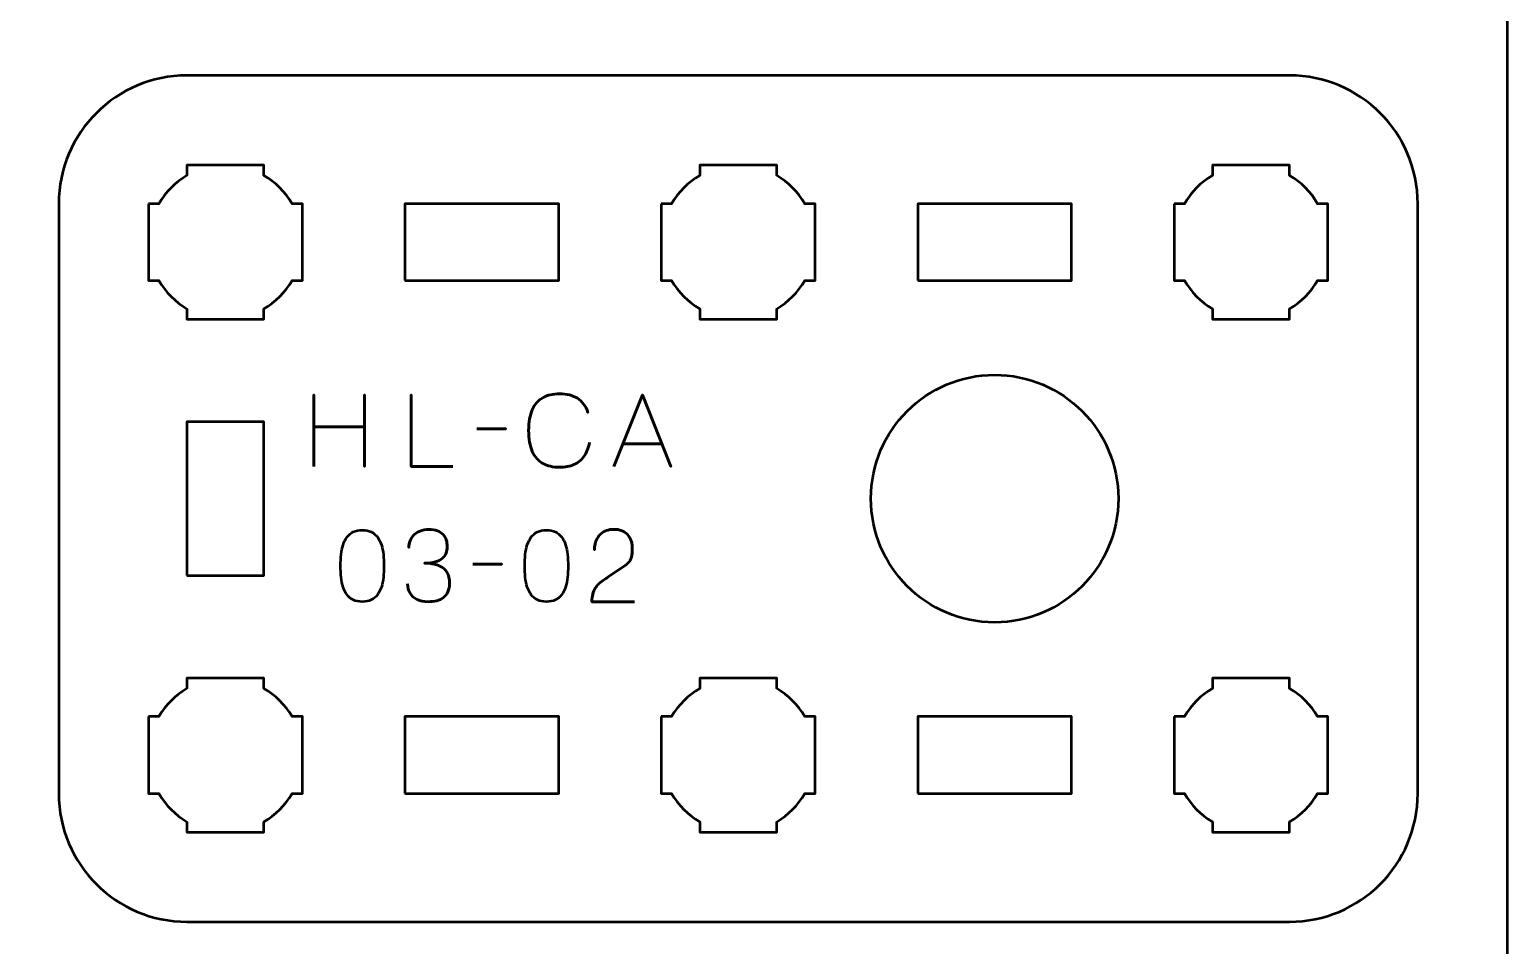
# Model space of a CAD drawing. Header units: centimetres. Extents: x -21 to 0, y -29.7 to 0.
# Drawn here: x -5.76 to 0, y -14.59 to -11.02 of the extents above; entities that cross this region are included whole.
import ezdxf

# ---------------------------------------------------------------- set-up
doc = ezdxf.new("R2010")
doc.units = ezdxf.units.CM
doc.header["$MEASUREMENT"] = 0
doc.layers.add('Layer 1', color=7, linetype='Continuous')

msp = doc.modelspace()

# ---------------------------------------------------------------- linework, layer by layer
at = {"layer": 'Layer 1', "lineweight": 53}
for points in [[(-4.3, -12), (-3.7, -12), (-3.7, -11.7), (-4.3, -11.7), (-4.3, -12)], [(-2.3, -12), (-1.7, -12), (-1.7, -11.7), (-2.3, -11.7), (-2.3, -12)], [(-5.15, -13.15), (-4.85, -13.15), (-4.85, -12.55), (-5.15, -12.55), (-5.15, -13.15)], [(-4.3, -14), (-3.7, -14), (-3.7, -13.7), (-4.3, -13.7), (-4.3, -14)], [(-2.3, -14), (-1.7, -14), (-1.7, -13.7), (-2.3, -13.7), (-2.3, -14)]]:
    msp.add_lwpolyline(points, close=True, dxfattribs=at)
msp.add_ellipse((-2, -12.85), major_axis=(0, 0.4825), ratio=1, dxfattribs=at)
at = {"layer": 'Layer 1', "color": 1, "lineweight": 53}
msp.add_open_spline([(-21.00003, -29.19995), (-21.00003, -29.19995), (-21.00003, -5.29992), (-21.00003, -5.29992), (-21.00003, -5.29992), (-21.00003, -5.21709), (-20.93286, -5.14992), (-20.85003, -5.14992), (-20.85003, -5.14992), (-20.7672, -5.14992), (-20.70003, -5.08275), (-20.70003, -4.99992), (-20.70003, -4.99992), (-20.70003, -4.91709), (-20.7672, -4.84992), (-20.85003, -4.84992), (-20.85003, -4.84992), (-20.93286, -4.84992), (-21.00003, -4.78275), (-21.00003, -4.69992), (-21.00003, -4.69992), (-21.00003, -4.61709), (-20.93286, -4.54992), (-20.85003, -4.54992), (-20.85003, -4.54992), (-20.7672, -4.54992), (-20.70003, -4.48275), (-20.70003, -4.39992), (-20.70003, -4.39992), (-20.70003, -4.31709), (-20.7672, -4.24992), (-20.85003, -4.24992), (-20.85003, -4.24992), (-20.93286, -4.24992), (-21.00003, -4.18275), (-21.00003, -4.09992), (-21.00003, -4.09992), (-21.00003, -4.01709), (-20.93286, -3.94992), (-20.85003, -3.94992), (-20.85003, -3.94992), (-20.7672, -3.94992), (-20.70003, -3.88275), (-20.70003, -3.79992), (-20.70003, -3.79992), (-20.70003, -3.71709), (-20.7672, -3.64992), (-20.85003, -3.64992), (-20.85003, -3.64992), (-20.93286, -3.64992), (-21.00003, -3.58275), (-21.00003, -3.49992), (-21.00003, -3.49992), (-21.00003, -3.41709), (-20.93286, -3.34992), (-20.85003, -3.34992), (-20.85003, -3.34992), (-20.7672, -3.34992), (-20.70003, -3.28275), (-20.70003, -3.19992), (-20.70003, -3.19992), (-20.70003, -3.11709), (-20.7672, -3.04992), (-20.85003, -3.04992), (-20.85003, -3.04992), (-20.93286, -3.04992), (-21.00003, -2.98275), (-21.00003, -2.89992), (-21.00003, -2.89992), (-21.00003, -2.81709), (-20.93286, -2.74992), (-20.85003, -2.74992), (-20.85003, -2.74992), (-20.7672, -2.74992), (-20.70003, -2.68275), (-20.70003, -2.59992), (-20.70003, -2.59992), (-20.70003, -2.51709), (-20.7672, -2.44992), (-20.85003, -2.44992), (-20.85003, -2.44992), (-20.93286, -2.44992), (-21.00003, -2.38275), (-21.00003, -2.29992), (-21.00003, -2.29992), (-21.00003, -2.21709), (-20.93286, -2.14992), (-20.85003, -2.14992), (-20.85003, -2.14992), (-20.7672, -2.14992), (-20.70003, -2.08275), (-20.70003, -1.99992), (-20.70003, -1.99992), (-20.70003, -1.91709), (-20.7672, -1.84992), (-20.85003, -1.84992), (-20.85003, -1.84992), (-20.93286, -1.84992), (-21.00003, -1.78275), (-21.00003, -1.69992), (-21.00003, -1.69992), (-21.00003, -1.61709), (-20.93286, -1.54992), (-20.85003, -1.54992), (-20.85003, -1.54992), (-20.7672, -1.54992), (-20.70003, -1.48275), (-20.70003, -1.39992), (-20.70003, -1.39992), (-20.70003, -1.31709), (-20.7672, -1.24992), (-20.85003, -1.24992), (-20.85003, -1.24992), (-20.93286, -1.24992), (-21.00003, -1.18275), (-21.00003, -1.09992), (-21.00003, -1.09992), (-21.00003, -1.09992), (-21.00003, -0.49992), (-21.00003, -0.49992), (-21.00003, -0.49992), (-21.00003, -0.22295), (-20.77694, 0.00004), (-20.49994, 0.00004), (-20.49994, 0.00004), (-20.49994, 0.00004), (-0.50008, 0.00004), (-0.50008, 0.00004), (-0.50008, 0.00004), (-0.22294, 0.00004), (0.00002, -0.22295), (0.00002, -0.49992), (0.00002, -0.49992), (0.00002, -0.49992), (0.00002, -29.19995), (0.00002, -29.19995), (0.00002, -29.19995), (0.00002, -29.47695), (-0.22294, -29.70004), (-0.50008, -29.70004), (-0.50008, -29.70004), (-0.50008, -29.70004), (-20.49994, -29.70004), (-20.49994, -29.70004), (-20.49994, -29.70004), (-20.77694, -29.70004), (-21.00003, -29.47695), (-21.00003, -29.19995)], degree=3, knots=[0, 0, 0, 0, 0.027027, 0.027027, 0.027027, 0.027027, 0.0540541, 0.0540541, 0.0540541, 0.0540541, 0.0810811, 0.0810811, 0.0810811, 0.0810811, 0.1081081, 0.1081081, 0.1081081, 0.1081081, 0.1351351, 0.1351351, 0.1351351, 0.1351351, 0.1621622, 0.1621622, 0.1621622, 0.1621622, 0.1891892, 0.1891892, 0.1891892, 0.1891892, 0.2162162, 0.2162162, 0.2162162, 0.2162162, 0.2432432, 0.2432432, 0.2432432, 0.2432432, 0.2702703, 0.2702703, 0.2702703, 0.2702703, 0.2972973, 0.2972973, 0.2972973, 0.2972973, 0.3243243, 0.3243243, 0.3243243, 0.3243243, 0.3513514, 0.3513514, 0.3513514, 0.3513514, 0.3783784, 0.3783784, 0.3783784, 0.3783784, 0.4054054, 0.4054054, 0.4054054, 0.4054054, 0.4324324, 0.4324324, 0.4324324, 0.4324324, 0.4594595, 0.4594595, 0.4594595, 0.4594595, 0.4864865, 0.4864865, 0.4864865, 0.4864865, 0.5135135, 0.5135135, 0.5135135, 0.5135135, 0.5405405, 0.5405405, 0.5405405, 0.5405405, 0.5675676, 0.5675676, 0.5675676, 0.5675676, 0.5945946, 0.5945946, 0.5945946, 0.5945946, 0.6216216, 0.6216216, 0.6216216, 0.6216216, 0.6486486, 0.6486486, 0.6486486, 0.6486486, 0.6756757, 0.6756757, 0.6756757, 0.6756757, 0.7027027, 0.7027027, 0.7027027, 0.7027027, 0.7297297, 0.7297297, 0.7297297, 0.7297297, 0.7567568, 0.7567568, 0.7567568, 0.7567568, 0.7837838, 0.7837838, 0.7837838, 0.7837838, 0.8108108, 0.8108108, 0.8108108, 0.8108108, 0.8378378, 0.8378378, 0.8378378, 0.8378378, 0.8648649, 0.8648649, 0.8648649, 0.8648649, 0.8918919, 0.8918919, 0.8918919, 0.8918919, 0.9189189, 0.9189189, 0.9189189, 0.9189189, 0.9459459, 0.9459459, 0.9459459, 0.9459459, 0.972973, 0.972973, 0.972973, 0.972973, 1, 1, 1, 1], dxfattribs=at)
at = {"layer": 'Layer 1', "color": 3, "lineweight": 53}
msp.add_open_spline([(-5.65, -14), (-5.65, -14), (-5.65, -11.7), (-5.65, -11.7), (-5.65, -11.7), (-5.65, -11.42391), (-5.42609, -11.2), (-5.15, -11.2), (-5.15, -11.2), (-5.15, -11.2), (-0.85, -11.2), (-0.85, -11.2), (-0.85, -11.2), (-0.57391, -11.2), (-0.35, -11.42391), (-0.35, -11.7), (-0.35, -11.7), (-0.35, -11.7), (-0.35, -14), (-0.35, -14), (-0.35, -14), (-0.35, -14.27609), (-0.57391, -14.5), (-0.85, -14.5), (-0.85, -14.5), (-0.85, -14.5), (-5.15, -14.5), (-5.15, -14.5), (-5.15, -14.5), (-5.42609, -14.5), (-5.65, -14.27609), (-5.65, -14)], degree=3, knots=[0, 0, 0, 0, 0.125, 0.125, 0.125, 0.125, 0.25, 0.25, 0.25, 0.25, 0.375, 0.375, 0.375, 0.375, 0.5, 0.5, 0.5, 0.5, 0.625, 0.625, 0.625, 0.625, 0.75, 0.75, 0.75, 0.75, 0.875, 0.875, 0.875, 0.875, 1, 1, 1, 1], dxfattribs=at)
at = {"layer": 'Layer 1', "lineweight": 53}
for points in [[(-5.3, -11.7), (-5.3, -11.7), (-5.25985, -11.7), (-5.25985, -11.7), (-5.25985, -11.7), (-5.2335, -11.65447), (-5.19553, -11.6165), (-5.15, -11.59015), (-5.15, -11.59015), (-5.15, -11.59015), (-5.15, -11.55), (-5.15, -11.55), (-5.15, -11.55), (-5.15, -11.55), (-5, -11.55), (-5, -11.55), (-5, -11.55), (-5, -11.55), (-4.85, -11.55), (-4.85, -11.55), (-4.85, -11.55), (-4.85, -11.55), (-4.85, -11.59015), (-4.85, -11.59015), (-4.85, -11.59015), (-4.80447, -11.6165), (-4.7665, -11.65447), (-4.74015, -11.7), (-4.74015, -11.7), (-4.74015, -11.7), (-4.7, -11.7), (-4.7, -11.7), (-4.7, -11.7), (-4.7, -11.7), (-4.7, -11.85), (-4.7, -11.85), (-4.7, -11.85), (-4.7, -11.85), (-4.7, -12), (-4.7, -12), (-4.7, -12), (-4.7, -12), (-4.74015, -12), (-4.74015, -12), (-4.74015, -12), (-4.7665, -12.04553), (-4.80447, -12.0835), (-4.85, -12.10985), (-4.85, -12.10985), (-4.85, -12.10985), (-4.85, -12.15), (-4.85, -12.15), (-4.85, -12.15), (-4.85, -12.15), (-5, -12.15), (-5, -12.15), (-5, -12.15), (-5, -12.15), (-5.15, -12.15), (-5.15, -12.15), (-5.15, -12.15), (-5.15, -12.15), (-5.15, -12.10985), (-5.15, -12.10985), (-5.15, -12.10985), (-5.19553, -12.0835), (-5.2335, -12.04553), (-5.25985, -12), (-5.25985, -12), (-5.25985, -12), (-5.3, -12), (-5.3, -12), (-5.3, -12), (-5.3, -12), (-5.3, -11.85), (-5.3, -11.85), (-5.3, -11.85), (-5.3, -11.85), (-5.3, -11.7), (-5.3, -11.7)], [(-3.3, -11.7), (-3.3, -11.7), (-3.25985, -11.7), (-3.25985, -11.7), (-3.25985, -11.7), (-3.2335, -11.65447), (-3.19553, -11.6165), (-3.15, -11.59015), (-3.15, -11.59015), (-3.15, -11.59015), (-3.15, -11.55), (-3.15, -11.55), (-3.15, -11.55), (-3.15, -11.55), (-3, -11.55), (-3, -11.55), (-3, -11.55), (-3, -11.55), (-2.85, -11.55), (-2.85, -11.55), (-2.85, -11.55), (-2.85, -11.55), (-2.85, -11.59015), (-2.85, -11.59015), (-2.85, -11.59015), (-2.80447, -11.6165), (-2.7665, -11.65447), (-2.74015, -11.7), (-2.74015, -11.7), (-2.74015, -11.7), (-2.7, -11.7), (-2.7, -11.7), (-2.7, -11.7), (-2.7, -11.7), (-2.7, -11.85), (-2.7, -11.85), (-2.7, -11.85), (-2.7, -11.85), (-2.7, -12), (-2.7, -12), (-2.7, -12), (-2.7, -12), (-2.74015, -12), (-2.74015, -12), (-2.74015, -12), (-2.7665, -12.04553), (-2.80447, -12.0835), (-2.85, -12.10985), (-2.85, -12.10985), (-2.85, -12.10985), (-2.85, -12.15), (-2.85, -12.15), (-2.85, -12.15), (-2.85, -12.15), (-3, -12.15), (-3, -12.15), (-3, -12.15), (-3, -12.15), (-3.15, -12.15), (-3.15, -12.15), (-3.15, -12.15), (-3.15, -12.15), (-3.15, -12.10985), (-3.15, -12.10985), (-3.15, -12.10985), (-3.19553, -12.0835), (-3.2335, -12.04553), (-3.25985, -12), (-3.25985, -12), (-3.25985, -12), (-3.3, -12), (-3.3, -12), (-3.3, -12), (-3.3, -12), (-3.3, -11.85), (-3.3, -11.85), (-3.3, -11.85), (-3.3, -11.85), (-3.3, -11.7), (-3.3, -11.7)], [(-1.3, -11.7), (-1.3, -11.7), (-1.25985, -11.7), (-1.25985, -11.7), (-1.25985, -11.7), (-1.2335, -11.65447), (-1.19553, -11.6165), (-1.15, -11.59015), (-1.15, -11.59015), (-1.15, -11.59015), (-1.15, -11.55), (-1.15, -11.55), (-1.15, -11.55), (-1.15, -11.55), (-1, -11.55), (-1, -11.55), (-1, -11.55), (-1, -11.55), (-0.85, -11.55), (-0.85, -11.55), (-0.85, -11.55), (-0.85, -11.55), (-0.85, -11.59015), (-0.85, -11.59015), (-0.85, -11.59015), (-0.80447, -11.6165), (-0.7665, -11.65447), (-0.74015, -11.7), (-0.74015, -11.7), (-0.74015, -11.7), (-0.7, -11.7), (-0.7, -11.7), (-0.7, -11.7), (-0.7, -11.7), (-0.7, -11.85), (-0.7, -11.85), (-0.7, -11.85), (-0.7, -11.85), (-0.7, -12), (-0.7, -12), (-0.7, -12), (-0.7, -12), (-0.74015, -12), (-0.74015, -12), (-0.74015, -12), (-0.7665, -12.04553), (-0.80447, -12.0835), (-0.85, -12.10985), (-0.85, -12.10985), (-0.85, -12.10985), (-0.85, -12.15), (-0.85, -12.15), (-0.85, -12.15), (-0.85, -12.15), (-1, -12.15), (-1, -12.15), (-1, -12.15), (-1, -12.15), (-1.15, -12.15), (-1.15, -12.15), (-1.15, -12.15), (-1.15, -12.15), (-1.15, -12.10985), (-1.15, -12.10985), (-1.15, -12.10985), (-1.19553, -12.0835), (-1.2335, -12.04553), (-1.25985, -12), (-1.25985, -12), (-1.25985, -12), (-1.3, -12), (-1.3, -12), (-1.3, -12), (-1.3, -12), (-1.3, -11.85), (-1.3, -11.85), (-1.3, -11.85), (-1.3, -11.85), (-1.3, -11.7), (-1.3, -11.7)], [(-5.3, -13.7), (-5.3, -13.7), (-5.25985, -13.7), (-5.25985, -13.7), (-5.25985, -13.7), (-5.2335, -13.65447), (-5.19553, -13.6165), (-5.15, -13.59015), (-5.15, -13.59015), (-5.15, -13.59015), (-5.15, -13.55), (-5.15, -13.55), (-5.15, -13.55), (-5.15, -13.55), (-5, -13.55), (-5, -13.55), (-5, -13.55), (-5, -13.55), (-4.85, -13.55), (-4.85, -13.55), (-4.85, -13.55), (-4.85, -13.55), (-4.85, -13.59015), (-4.85, -13.59015), (-4.85, -13.59015), (-4.80447, -13.6165), (-4.7665, -13.65447), (-4.74015, -13.7), (-4.74015, -13.7), (-4.74015, -13.7), (-4.7, -13.7), (-4.7, -13.7), (-4.7, -13.7), (-4.7, -13.7), (-4.7, -13.85), (-4.7, -13.85), (-4.7, -13.85), (-4.7, -13.85), (-4.7, -14), (-4.7, -14), (-4.7, -14), (-4.7, -14), (-4.74015, -14), (-4.74015, -14), (-4.74015, -14), (-4.7665, -14.04553), (-4.80447, -14.0835), (-4.85, -14.10985), (-4.85, -14.10985), (-4.85, -14.10985), (-4.85, -14.15), (-4.85, -14.15), (-4.85, -14.15), (-4.85, -14.15), (-5, -14.15), (-5, -14.15), (-5, -14.15), (-5, -14.15), (-5.15, -14.15), (-5.15, -14.15), (-5.15, -14.15), (-5.15, -14.15), (-5.15, -14.10985), (-5.15, -14.10985), (-5.15, -14.10985), (-5.19553, -14.0835), (-5.2335, -14.04553), (-5.25985, -14), (-5.25985, -14), (-5.25985, -14), (-5.3, -14), (-5.3, -14), (-5.3, -14), (-5.3, -14), (-5.3, -13.85), (-5.3, -13.85), (-5.3, -13.85), (-5.3, -13.85), (-5.3, -13.7), (-5.3, -13.7)], [(-3.3, -13.7), (-3.3, -13.7), (-3.25985, -13.7), (-3.25985, -13.7), (-3.25985, -13.7), (-3.2335, -13.65447), (-3.19553, -13.6165), (-3.15, -13.59015), (-3.15, -13.59015), (-3.15, -13.59015), (-3.15, -13.55), (-3.15, -13.55), (-3.15, -13.55), (-3.15, -13.55), (-3, -13.55), (-3, -13.55), (-3, -13.55), (-3, -13.55), (-2.85, -13.55), (-2.85, -13.55), (-2.85, -13.55), (-2.85, -13.55), (-2.85, -13.59015), (-2.85, -13.59015), (-2.85, -13.59015), (-2.80447, -13.6165), (-2.7665, -13.65447), (-2.74015, -13.7), (-2.74015, -13.7), (-2.74015, -13.7), (-2.7, -13.7), (-2.7, -13.7), (-2.7, -13.7), (-2.7, -13.7), (-2.7, -13.85), (-2.7, -13.85), (-2.7, -13.85), (-2.7, -13.85), (-2.7, -14), (-2.7, -14), (-2.7, -14), (-2.7, -14), (-2.74015, -14), (-2.74015, -14), (-2.74015, -14), (-2.7665, -14.04553), (-2.80447, -14.0835), (-2.85, -14.10985), (-2.85, -14.10985), (-2.85, -14.10985), (-2.85, -14.15), (-2.85, -14.15), (-2.85, -14.15), (-2.85, -14.15), (-3, -14.15), (-3, -14.15), (-3, -14.15), (-3, -14.15), (-3.15, -14.15), (-3.15, -14.15), (-3.15, -14.15), (-3.15, -14.15), (-3.15, -14.10985), (-3.15, -14.10985), (-3.15, -14.10985), (-3.19553, -14.0835), (-3.2335, -14.04553), (-3.25985, -14), (-3.25985, -14), (-3.25985, -14), (-3.3, -14), (-3.3, -14), (-3.3, -14), (-3.3, -14), (-3.3, -13.85), (-3.3, -13.85), (-3.3, -13.85), (-3.3, -13.85), (-3.3, -13.7), (-3.3, -13.7)], [(-1.3, -13.7), (-1.3, -13.7), (-1.25985, -13.7), (-1.25985, -13.7), (-1.25985, -13.7), (-1.2335, -13.65447), (-1.19553, -13.6165), (-1.15, -13.59015), (-1.15, -13.59015), (-1.15, -13.59015), (-1.15, -13.55), (-1.15, -13.55), (-1.15, -13.55), (-1.15, -13.55), (-1, -13.55), (-1, -13.55), (-1, -13.55), (-1, -13.55), (-0.85, -13.55), (-0.85, -13.55), (-0.85, -13.55), (-0.85, -13.55), (-0.85, -13.59015), (-0.85, -13.59015), (-0.85, -13.59015), (-0.80447, -13.6165), (-0.7665, -13.65447), (-0.74015, -13.7), (-0.74015, -13.7), (-0.74015, -13.7), (-0.7, -13.7), (-0.7, -13.7), (-0.7, -13.7), (-0.7, -13.7), (-0.7, -13.85), (-0.7, -13.85), (-0.7, -13.85), (-0.7, -13.85), (-0.7, -14), (-0.7, -14), (-0.7, -14), (-0.7, -14), (-0.74015, -14), (-0.74015, -14), (-0.74015, -14), (-0.7665, -14.04553), (-0.80447, -14.0835), (-0.85, -14.10985), (-0.85, -14.10985), (-0.85, -14.10985), (-0.85, -14.15), (-0.85, -14.15), (-0.85, -14.15), (-0.85, -14.15), (-1, -14.15), (-1, -14.15), (-1, -14.15), (-1, -14.15), (-1.15, -14.15), (-1.15, -14.15), (-1.15, -14.15), (-1.15, -14.15), (-1.15, -14.10985), (-1.15, -14.10985), (-1.15, -14.10985), (-1.19553, -14.0835), (-1.2335, -14.04553), (-1.25985, -14), (-1.25985, -14), (-1.25985, -14), (-1.3, -14), (-1.3, -14), (-1.3, -14), (-1.3, -14), (-1.3, -13.85), (-1.3, -13.85), (-1.3, -13.85), (-1.3, -13.85), (-1.3, -13.7), (-1.3, -13.7)]]:
    msp.add_open_spline(points, degree=3, knots=[0, 0, 0, 0, 0.05, 0.05, 0.05, 0.05, 0.1, 0.1, 0.1, 0.1, 0.15, 0.15, 0.15, 0.15, 0.2, 0.2, 0.2, 0.2, 0.25, 0.25, 0.25, 0.25, 0.3, 0.3, 0.3, 0.3, 0.35, 0.35, 0.35, 0.35, 0.4, 0.4, 0.4, 0.4, 0.45, 0.45, 0.45, 0.45, 0.5, 0.5, 0.5, 0.5, 0.55, 0.55, 0.55, 0.55, 0.6, 0.6, 0.6, 0.6, 0.65, 0.65, 0.65, 0.65, 0.7, 0.7, 0.7, 0.7, 0.75, 0.75, 0.75, 0.75, 0.8, 0.8, 0.8, 0.8, 0.85, 0.85, 0.85, 0.85, 0.9, 0.9, 0.9, 0.9, 0.95, 0.95, 0.95, 0.95, 1, 1, 1, 1], dxfattribs=at)
at = {"layer": 'Layer 1', "color": 5, "lineweight": 53}
for points, knots in [([(-4.65505, -12.72462), (-4.65505, -12.72462), (-4.65505, -12.56978), (-4.65505, -12.56978), (-4.65505, -12.56978), (-4.65505, -12.56978), (-4.45753, -12.56978), (-4.45753, -12.56978), (-4.45753, -12.56978), (-4.45753, -12.56978), (-4.45753, -12.72462), (-4.45753, -12.72462), (-4.45753, -12.72462), (-4.45753, -12.72462), (-4.45753, -12.44522), (-4.45753, -12.44522), (-4.45753, -12.44522), (-4.45753, -12.44522), (-4.45753, -12.56978), (-4.45753, -12.56978), (-4.45753, -12.56978), (-4.45753, -12.56978), (-4.65505, -12.56978), (-4.65505, -12.56978), (-4.65505, -12.56978), (-4.65505, -12.56978), (-4.65505, -12.44522), (-4.65505, -12.44522), (-4.65505, -12.44522), (-4.65505, -12.44522), (-4.65505, -12.72462), (-4.65505, -12.72462)], [0, 0, 0, 0, 0.125, 0.125, 0.125, 0.125, 0.25, 0.25, 0.25, 0.25, 0.375, 0.375, 0.375, 0.375, 0.5, 0.5, 0.5, 0.5, 0.625, 0.625, 0.625, 0.625, 0.75, 0.75, 0.75, 0.75, 0.875, 0.875, 0.875, 0.875, 1, 1, 1, 1]), ([(-4.11293, -12.72462), (-4.11293, -12.72462), (-4.2763, -12.72462), (-4.2763, -12.72462), (-4.2763, -12.72462), (-4.2763, -12.72462), (-4.2763, -12.44483), (-4.2763, -12.44483), (-4.2763, -12.44483), (-4.2763, -12.44483), (-4.2763, -12.72462), (-4.2763, -12.72462), (-4.2763, -12.72462), (-4.2763, -12.72462), (-4.11293, -12.72462), (-4.11293, -12.72462)], [0, 0, 0, 0, 0.25, 0.25, 0.25, 0.25, 0.5, 0.5, 0.5, 0.5, 0.75, 0.75, 0.75, 0.75, 1, 1, 1, 1]), ([(-3.58012, -12.63071), (-3.58426, -12.65289), (-3.5915, -12.6712), (-3.60165, -12.68556), (-3.60165, -12.68556), (-3.61187, -12.69985), (-3.62494, -12.71046), (-3.64085, -12.71738), (-3.64085, -12.71738), (-3.65669, -12.7243), (-3.67532, -12.72779), (-3.69653, -12.72772), (-3.69653, -12.72772), (-3.72234, -12.72779), (-3.74427, -12.72281), (-3.76225, -12.71265), (-3.76225, -12.71265), (-3.78023, -12.70257), (-3.79394, -12.68698), (-3.80338, -12.66583), (-3.80338, -12.66583), (-3.81282, -12.64468), (-3.81754, -12.61758), (-3.81761, -12.58453), (-3.81761, -12.58453), (-3.81754, -12.55161), (-3.81282, -12.52458), (-3.80338, -12.50343), (-3.80338, -12.50343), (-3.79394, -12.48228), (-3.78023, -12.46662), (-3.76225, -12.45647), (-3.76225, -12.45647), (-3.74427, -12.44632), (-3.72234, -12.44127), (-3.69653, -12.44134), (-3.69653, -12.44134), (-3.66892, -12.44127), (-3.64576, -12.44716), (-3.62714, -12.45899), (-3.62714, -12.45899), (-3.60857, -12.47083), (-3.59493, -12.48913), (-3.58633, -12.5139), (-3.58633, -12.5139), (-3.59493, -12.48913), (-3.60857, -12.47083), (-3.62714, -12.45899), (-3.62714, -12.45899), (-3.64576, -12.44716), (-3.66892, -12.44127), (-3.69653, -12.44134), (-3.69653, -12.44134), (-3.72234, -12.44127), (-3.74427, -12.44632), (-3.76225, -12.45647), (-3.76225, -12.45647), (-3.78023, -12.46662), (-3.79394, -12.48228), (-3.80338, -12.50343), (-3.80338, -12.50343), (-3.81282, -12.52458), (-3.81754, -12.55161), (-3.81761, -12.58453), (-3.81761, -12.58453), (-3.81754, -12.61758), (-3.81282, -12.64468), (-3.80338, -12.66583), (-3.80338, -12.66583), (-3.79394, -12.68698), (-3.78023, -12.70257), (-3.76225, -12.71265), (-3.76225, -12.71265), (-3.74427, -12.72281), (-3.72234, -12.72779), (-3.69653, -12.72772), (-3.69653, -12.72772), (-3.67532, -12.72779), (-3.65669, -12.7243), (-3.64085, -12.71738), (-3.64085, -12.71738), (-3.62494, -12.71046), (-3.61187, -12.69985), (-3.60165, -12.68556), (-3.60165, -12.68556), (-3.5915, -12.6712), (-3.58426, -12.65289), (-3.58012, -12.63071)], [0, 0, 0, 0, 0.0454545, 0.0454545, 0.0454545, 0.0454545, 0.0909091, 0.0909091, 0.0909091, 0.0909091, 0.1363636, 0.1363636, 0.1363636, 0.1363636, 0.1818182, 0.1818182, 0.1818182, 0.1818182, 0.2272727, 0.2272727, 0.2272727, 0.2272727, 0.2727273, 0.2727273, 0.2727273, 0.2727273, 0.3181818, 0.3181818, 0.3181818, 0.3181818, 0.3636364, 0.3636364, 0.3636364, 0.3636364, 0.4090909, 0.4090909, 0.4090909, 0.4090909, 0.4545455, 0.4545455, 0.4545455, 0.4545455, 0.5, 0.5, 0.5, 0.5, 0.5454545, 0.5454545, 0.5454545, 0.5454545, 0.5909091, 0.5909091, 0.5909091, 0.5909091, 0.6363636, 0.6363636, 0.6363636, 0.6363636, 0.6818182, 0.6818182, 0.6818182, 0.6818182, 0.7272727, 0.7272727, 0.7272727, 0.7272727, 0.7727273, 0.7727273, 0.7727273, 0.7727273, 0.8181818, 0.8181818, 0.8181818, 0.8181818, 0.8636364, 0.8636364, 0.8636364, 0.8636364, 0.9090909, 0.9090909, 0.9090909, 0.9090909, 0.9545455, 0.9545455, 0.9545455, 0.9545455, 1, 1, 1, 1]), ([(-3.48465, -12.72462), (-3.48465, -12.72462), (-3.37366, -12.44483), (-3.37366, -12.44483), (-3.37366, -12.44483), (-3.37366, -12.44483), (-3.26229, -12.72462), (-3.26229, -12.72462), (-3.26229, -12.72462), (-3.26229, -12.72462), (-3.37366, -12.44483), (-3.37366, -12.44483), (-3.37366, -12.44483), (-3.37366, -12.44483), (-3.48465, -12.72462), (-3.48465, -12.72462)], [0, 0, 0, 0, 0.25, 0.25, 0.25, 0.25, 0.5, 0.5, 0.5, 0.5, 0.75, 0.75, 0.75, 0.75, 1, 1, 1, 1]), ([(-4.0194, -12.57832), (-4.0194, -12.57832), (-3.90647, -12.57832), (-3.90647, -12.57832), (-3.90647, -12.57832), (-3.90647, -12.57832), (-4.0194, -12.57832), (-4.0194, -12.57832)], [0, 0, 0, 0, 0.5, 0.5, 0.5, 0.5, 1, 1, 1, 1]), ([(-3.44972, -12.63653), (-3.44972, -12.63653), (-3.2976, -12.63653), (-3.2976, -12.63653), (-3.2976, -12.63653), (-3.2976, -12.63653), (-3.44972, -12.63653), (-3.44972, -12.63653)], [0, 0, 0, 0, 0.5, 0.5, 0.5, 0.5, 1, 1, 1, 1]), ([(-4.46644, -13.252), (-4.45286, -13.25194), (-4.44115, -13.24954), (-4.43139, -13.24489), (-4.43139, -13.24489), (-4.42169, -13.24023), (-4.4136, -13.23357), (-4.40713, -13.22509), (-4.40713, -13.22509), (-4.40073, -13.21656), (-4.39569, -13.20647), (-4.39193, -13.19483), (-4.39193, -13.19483), (-4.38825, -13.18318), (-4.3856, -13.17044), (-4.38411, -13.15647), (-4.38411, -13.15647), (-4.38256, -13.1425), (-4.38178, -13.12782), (-4.38185, -13.1123), (-4.38185, -13.1123), (-4.38178, -13.09684), (-4.38256, -13.08216), (-4.38411, -13.06825), (-4.38411, -13.06825), (-4.3856, -13.05435), (-4.38825, -13.04154), (-4.39193, -13.0299), (-4.39193, -13.0299), (-4.39569, -13.01832), (-4.40073, -13.00823), (-4.40713, -12.99963), (-4.40713, -12.99963), (-4.4136, -12.99109), (-4.42169, -12.98443), (-4.43139, -12.97978), (-4.43139, -12.97978), (-4.44115, -12.97505), (-4.45286, -12.97266), (-4.46644, -12.9726), (-4.46644, -12.9726), (-4.48002, -12.97266), (-4.49173, -12.97505), (-4.5015, -12.97978), (-4.5015, -12.97978), (-4.5112, -12.98443), (-4.51928, -12.99109), (-4.52575, -12.99963), (-4.52575, -12.99963), (-4.53215, -13.00823), (-4.5372, -13.01832), (-4.54095, -13.0299), (-4.54095, -13.0299), (-4.54464, -13.04154), (-4.54729, -13.05435), (-4.54878, -13.06825), (-4.54878, -13.06825), (-4.55033, -13.08216), (-4.5511, -13.09684), (-4.55104, -13.1123), (-4.55104, -13.1123), (-4.5511, -13.12782), (-4.55033, -13.1425), (-4.54878, -13.15647), (-4.54878, -13.15647), (-4.54729, -13.17044), (-4.54464, -13.18318), (-4.54095, -13.19483), (-4.54095, -13.19483), (-4.5372, -13.20647), (-4.53215, -13.21656), (-4.52575, -13.22509), (-4.52575, -13.22509), (-4.51928, -13.23357), (-4.5112, -13.24023), (-4.5015, -13.24489), (-4.5015, -13.24489), (-4.49173, -13.24954), (-4.48002, -13.25194), (-4.46644, -13.252)], [0, 0, 0, 0, 0.05, 0.05, 0.05, 0.05, 0.1, 0.1, 0.1, 0.1, 0.15, 0.15, 0.15, 0.15, 0.2, 0.2, 0.2, 0.2, 0.25, 0.25, 0.25, 0.25, 0.3, 0.3, 0.3, 0.3, 0.35, 0.35, 0.35, 0.35, 0.4, 0.4, 0.4, 0.4, 0.45, 0.45, 0.45, 0.45, 0.5, 0.5, 0.5, 0.5, 0.55, 0.55, 0.55, 0.55, 0.6, 0.6, 0.6, 0.6, 0.65, 0.65, 0.65, 0.65, 0.7, 0.7, 0.7, 0.7, 0.75, 0.75, 0.75, 0.75, 0.8, 0.8, 0.8, 0.8, 0.85, 0.85, 0.85, 0.85, 0.9, 0.9, 0.9, 0.9, 0.95, 0.95, 0.95, 0.95, 1, 1, 1, 1]), ([(-4.46644, -13.252), (-4.45286, -13.25194), (-4.44115, -13.24954), (-4.43139, -13.24489), (-4.43139, -13.24489), (-4.42169, -13.24023), (-4.4136, -13.23357), (-4.40713, -13.22509), (-4.40713, -13.22509), (-4.40073, -13.21656), (-4.39569, -13.20647), (-4.39193, -13.19483), (-4.39193, -13.19483), (-4.38825, -13.18318), (-4.3856, -13.17044), (-4.38411, -13.15647), (-4.38411, -13.15647), (-4.38256, -13.1425), (-4.38178, -13.12782), (-4.38185, -13.1123), (-4.38185, -13.1123), (-4.38178, -13.09684), (-4.38256, -13.08216), (-4.38411, -13.06825), (-4.38411, -13.06825), (-4.3856, -13.05435), (-4.38825, -13.04154), (-4.39193, -13.0299), (-4.39193, -13.0299), (-4.39569, -13.01832), (-4.40073, -13.00823), (-4.40713, -12.99963), (-4.40713, -12.99963), (-4.4136, -12.99109), (-4.42169, -12.98443), (-4.43139, -12.97978), (-4.43139, -12.97978), (-4.44115, -12.97505), (-4.45286, -12.97266), (-4.46644, -12.9726), (-4.46644, -12.9726), (-4.48002, -12.97266), (-4.49173, -12.97505), (-4.5015, -12.97978), (-4.5015, -12.97978), (-4.5112, -12.98443), (-4.51928, -12.99109), (-4.52575, -12.99963), (-4.52575, -12.99963), (-4.53215, -13.00823), (-4.5372, -13.01832), (-4.54095, -13.0299), (-4.54095, -13.0299), (-4.54464, -13.04154), (-4.54729, -13.05435), (-4.54878, -13.06825), (-4.54878, -13.06825), (-4.55033, -13.08216), (-4.5511, -13.09684), (-4.55104, -13.1123), (-4.55104, -13.1123), (-4.5511, -13.12782), (-4.55033, -13.1425), (-4.54878, -13.15647), (-4.54878, -13.15647), (-4.54729, -13.17044), (-4.54464, -13.18318), (-4.54095, -13.19483), (-4.54095, -13.19483), (-4.5372, -13.20647), (-4.53215, -13.21656), (-4.52575, -13.22509), (-4.52575, -13.22509), (-4.51928, -13.23357), (-4.5112, -13.24023), (-4.5015, -13.24489), (-4.5015, -13.24489), (-4.49173, -13.24954), (-4.48002, -13.25194), (-4.46644, -13.252)], [0, 0, 0, 0, 0.05, 0.05, 0.05, 0.05, 0.1, 0.1, 0.1, 0.1, 0.15, 0.15, 0.15, 0.15, 0.2, 0.2, 0.2, 0.2, 0.25, 0.25, 0.25, 0.25, 0.3, 0.3, 0.3, 0.3, 0.35, 0.35, 0.35, 0.35, 0.4, 0.4, 0.4, 0.4, 0.45, 0.45, 0.45, 0.45, 0.5, 0.5, 0.5, 0.5, 0.55, 0.55, 0.55, 0.55, 0.6, 0.6, 0.6, 0.6, 0.65, 0.65, 0.65, 0.65, 0.7, 0.7, 0.7, 0.7, 0.75, 0.75, 0.75, 0.75, 0.8, 0.8, 0.8, 0.8, 0.85, 0.85, 0.85, 0.85, 0.9, 0.9, 0.9, 0.9, 0.95, 0.95, 0.95, 0.95, 1, 1, 1, 1]), ([(-4.28988, -13.18176), (-4.28981, -13.19573), (-4.28658, -13.20789), (-4.28018, -13.21843), (-4.28018, -13.21843), (-4.27378, -13.22891), (-4.26466, -13.23712), (-4.25276, -13.24301), (-4.25276, -13.24301), (-4.24085, -13.2489), (-4.22656, -13.25187), (-4.20994, -13.252), (-4.20994, -13.252), (-4.19746, -13.252), (-4.18614, -13.25071), (-4.17585, -13.24799), (-4.17585, -13.24799), (-4.16564, -13.24527), (-4.15684, -13.24107), (-4.1494, -13.23531), (-4.1494, -13.23531), (-4.14196, -13.22956), (-4.13627, -13.22212), (-4.1322, -13.21306), (-4.1322, -13.21306), (-4.12819, -13.20395), (-4.12618, -13.19301), (-4.12612, -13.18021), (-4.12612, -13.18021), (-4.12605, -13.16313), (-4.12955, -13.14871), (-4.13647, -13.137), (-4.13647, -13.137), (-4.14339, -13.1253), (-4.15412, -13.1165), (-4.16855, -13.11049), (-4.16855, -13.11049), (-4.18297, -13.10447), (-4.20147, -13.10143), (-4.22391, -13.10143), (-4.22391, -13.10143), (-4.20716, -13.1015), (-4.19312, -13.09995), (-4.18168, -13.09678), (-4.18168, -13.09678), (-4.17029, -13.09361), (-4.16117, -13.08914), (-4.15432, -13.08332), (-4.15432, -13.08332), (-4.14746, -13.07757), (-4.14248, -13.07071), (-4.13951, -13.06282), (-4.13951, -13.06282), (-4.13647, -13.05499), (-4.13498, -13.04639), (-4.13504, -13.03701), (-4.13504, -13.03701), (-4.13498, -13.02764), (-4.13627, -13.01897), (-4.13886, -13.01095), (-4.13886, -13.01095), (-4.14138, -13.00293), (-4.14552, -12.99588), (-4.15115, -12.98987), (-4.15115, -12.98987), (-4.15677, -12.98385), (-4.16421, -12.97913), (-4.17333, -12.97577), (-4.17333, -12.97577), (-4.18252, -12.9724), (-4.19371, -12.97072), (-4.20683, -12.97066), (-4.20683, -12.97066), (-4.2199, -12.97072), (-4.23135, -12.97266), (-4.24105, -12.97641), (-4.24105, -12.97641), (-4.25081, -12.98016), (-4.25883, -12.98527), (-4.2653, -12.99181), (-4.2653, -12.99181), (-4.27171, -12.99834), (-4.27649, -13.00578), (-4.27966, -13.01418), (-4.27966, -13.01418), (-4.28289, -13.02259), (-4.28445, -13.03152), (-4.28445, -13.0409), (-4.28445, -13.0409), (-4.28445, -13.03152), (-4.28289, -13.02259), (-4.27966, -13.01418), (-4.27966, -13.01418), (-4.27649, -13.00578), (-4.27171, -12.99834), (-4.2653, -12.99181), (-4.2653, -12.99181), (-4.25883, -12.98527), (-4.25081, -12.98016), (-4.24105, -12.97641), (-4.24105, -12.97641), (-4.23135, -12.97266), (-4.2199, -12.97072), (-4.20683, -12.97066), (-4.20683, -12.97066), (-4.19371, -12.97072), (-4.18252, -12.9724), (-4.17333, -12.97577), (-4.17333, -12.97577), (-4.16421, -12.97913), (-4.15677, -12.98385), (-4.15115, -12.98987), (-4.15115, -12.98987), (-4.14552, -12.99588), (-4.14138, -13.00293), (-4.13886, -13.01095), (-4.13886, -13.01095), (-4.13627, -13.01897), (-4.13498, -13.02764), (-4.13504, -13.03701), (-4.13504, -13.03701), (-4.13498, -13.04639), (-4.13647, -13.05499), (-4.13951, -13.06282), (-4.13951, -13.06282), (-4.14248, -13.07071), (-4.14746, -13.07757), (-4.15432, -13.08332), (-4.15432, -13.08332), (-4.16117, -13.08914), (-4.17029, -13.09361), (-4.18168, -13.09678), (-4.18168, -13.09678), (-4.19312, -13.09995), (-4.20716, -13.1015), (-4.22391, -13.10143), (-4.22391, -13.10143), (-4.20147, -13.10143), (-4.18297, -13.10447), (-4.16855, -13.11049), (-4.16855, -13.11049), (-4.15412, -13.1165), (-4.14339, -13.1253), (-4.13647, -13.137), (-4.13647, -13.137), (-4.12955, -13.14871), (-4.12605, -13.16313), (-4.12612, -13.18021), (-4.12612, -13.18021), (-4.12618, -13.19301), (-4.12819, -13.20395), (-4.1322, -13.21306), (-4.1322, -13.21306), (-4.13627, -13.22212), (-4.14196, -13.22956), (-4.1494, -13.23531), (-4.1494, -13.23531), (-4.15684, -13.24107), (-4.16564, -13.24527), (-4.17585, -13.24799), (-4.17585, -13.24799), (-4.18614, -13.25071), (-4.19746, -13.252), (-4.20994, -13.252), (-4.20994, -13.252), (-4.22656, -13.25187), (-4.24085, -13.2489), (-4.25276, -13.24301), (-4.25276, -13.24301), (-4.26466, -13.23712), (-4.27378, -13.22891), (-4.28018, -13.21843), (-4.28018, -13.21843), (-4.28658, -13.20789), (-4.28981, -13.19573), (-4.28988, -13.18176)], [0, 0, 0, 0, 0.0227273, 0.0227273, 0.0227273, 0.0227273, 0.0454545, 0.0454545, 0.0454545, 0.0454545, 0.0681818, 0.0681818, 0.0681818, 0.0681818, 0.0909091, 0.0909091, 0.0909091, 0.0909091, 0.1136364, 0.1136364, 0.1136364, 0.1136364, 0.1363636, 0.1363636, 0.1363636, 0.1363636, 0.1590909, 0.1590909, 0.1590909, 0.1590909, 0.1818182, 0.1818182, 0.1818182, 0.1818182, 0.2045455, 0.2045455, 0.2045455, 0.2045455, 0.2272727, 0.2272727, 0.2272727, 0.2272727, 0.25, 0.25, 0.25, 0.25, 0.2727273, 0.2727273, 0.2727273, 0.2727273, 0.2954545, 0.2954545, 0.2954545, 0.2954545, 0.3181818, 0.3181818, 0.3181818, 0.3181818, 0.3409091, 0.3409091, 0.3409091, 0.3409091, 0.3636364, 0.3636364, 0.3636364, 0.3636364, 0.3863636, 0.3863636, 0.3863636, 0.3863636, 0.4090909, 0.4090909, 0.4090909, 0.4090909, 0.4318182, 0.4318182, 0.4318182, 0.4318182, 0.4545455, 0.4545455, 0.4545455, 0.4545455, 0.4772727, 0.4772727, 0.4772727, 0.4772727, 0.5, 0.5, 0.5, 0.5, 0.5227273, 0.5227273, 0.5227273, 0.5227273, 0.5454545, 0.5454545, 0.5454545, 0.5454545, 0.5681818, 0.5681818, 0.5681818, 0.5681818, 0.5909091, 0.5909091, 0.5909091, 0.5909091, 0.6136364, 0.6136364, 0.6136364, 0.6136364, 0.6363636, 0.6363636, 0.6363636, 0.6363636, 0.6590909, 0.6590909, 0.6590909, 0.6590909, 0.6818182, 0.6818182, 0.6818182, 0.6818182, 0.7045455, 0.7045455, 0.7045455, 0.7045455, 0.7272727, 0.7272727, 0.7272727, 0.7272727, 0.75, 0.75, 0.75, 0.75, 0.7727273, 0.7727273, 0.7727273, 0.7727273, 0.7954545, 0.7954545, 0.7954545, 0.7954545, 0.8181818, 0.8181818, 0.8181818, 0.8181818, 0.8409091, 0.8409091, 0.8409091, 0.8409091, 0.8636364, 0.8636364, 0.8636364, 0.8636364, 0.8863636, 0.8863636, 0.8863636, 0.8863636, 0.9090909, 0.9090909, 0.9090909, 0.9090909, 0.9318182, 0.9318182, 0.9318182, 0.9318182, 0.9545455, 0.9545455, 0.9545455, 0.9545455, 0.9772727, 0.9772727, 0.9772727, 0.9772727, 1, 1, 1, 1]), ([(-3.74815, -13.252), (-3.73457, -13.25194), (-3.72286, -13.24954), (-3.7131, -13.24489), (-3.7131, -13.24489), (-3.7034, -13.24023), (-3.69531, -13.23357), (-3.68884, -13.22509), (-3.68884, -13.22509), (-3.68244, -13.21656), (-3.6774, -13.20647), (-3.67364, -13.19483), (-3.67364, -13.19483), (-3.66996, -13.18318), (-3.66731, -13.17044), (-3.66582, -13.15647), (-3.66582, -13.15647), (-3.66427, -13.1425), (-3.66349, -13.12782), (-3.66356, -13.1123), (-3.66356, -13.1123), (-3.66349, -13.09684), (-3.66427, -13.08216), (-3.66582, -13.06825), (-3.66582, -13.06825), (-3.66731, -13.05435), (-3.66996, -13.04154), (-3.67364, -13.0299), (-3.67364, -13.0299), (-3.6774, -13.01832), (-3.68244, -13.00823), (-3.68884, -12.99963), (-3.68884, -12.99963), (-3.69531, -12.99109), (-3.7034, -12.98443), (-3.7131, -12.97978), (-3.7131, -12.97978), (-3.72286, -12.97505), (-3.73457, -12.97266), (-3.74815, -12.9726), (-3.74815, -12.9726), (-3.76173, -12.97266), (-3.77344, -12.97505), (-3.78321, -12.97978), (-3.78321, -12.97978), (-3.79291, -12.98443), (-3.80099, -12.99109), (-3.80746, -12.99963), (-3.80746, -12.99963), (-3.81386, -13.00823), (-3.81891, -13.01832), (-3.82266, -13.0299), (-3.82266, -13.0299), (-3.82635, -13.04154), (-3.829, -13.05435), (-3.83049, -13.06825), (-3.83049, -13.06825), (-3.83204, -13.08216), (-3.83281, -13.09684), (-3.83275, -13.1123), (-3.83275, -13.1123), (-3.83281, -13.12782), (-3.83204, -13.1425), (-3.83049, -13.15647), (-3.83049, -13.15647), (-3.829, -13.17044), (-3.82635, -13.18318), (-3.82266, -13.19483), (-3.82266, -13.19483), (-3.81891, -13.20647), (-3.81386, -13.21656), (-3.80746, -13.22509), (-3.80746, -13.22509), (-3.80099, -13.23357), (-3.79291, -13.24023), (-3.78321, -13.24489), (-3.78321, -13.24489), (-3.77344, -13.24954), (-3.76173, -13.25194), (-3.74815, -13.252)], [0, 0, 0, 0, 0.05, 0.05, 0.05, 0.05, 0.1, 0.1, 0.1, 0.1, 0.15, 0.15, 0.15, 0.15, 0.2, 0.2, 0.2, 0.2, 0.25, 0.25, 0.25, 0.25, 0.3, 0.3, 0.3, 0.3, 0.35, 0.35, 0.35, 0.35, 0.4, 0.4, 0.4, 0.4, 0.45, 0.45, 0.45, 0.45, 0.5, 0.5, 0.5, 0.5, 0.55, 0.55, 0.55, 0.55, 0.6, 0.6, 0.6, 0.6, 0.65, 0.65, 0.65, 0.65, 0.7, 0.7, 0.7, 0.7, 0.75, 0.75, 0.75, 0.75, 0.8, 0.8, 0.8, 0.8, 0.85, 0.85, 0.85, 0.85, 0.9, 0.9, 0.9, 0.9, 0.95, 0.95, 0.95, 0.95, 1, 1, 1, 1]), ([(-3.74815, -13.252), (-3.73457, -13.25194), (-3.72286, -13.24954), (-3.7131, -13.24489), (-3.7131, -13.24489), (-3.7034, -13.24023), (-3.69531, -13.23357), (-3.68884, -13.22509), (-3.68884, -13.22509), (-3.68244, -13.21656), (-3.6774, -13.20647), (-3.67364, -13.19483), (-3.67364, -13.19483), (-3.66996, -13.18318), (-3.66731, -13.17044), (-3.66582, -13.15647), (-3.66582, -13.15647), (-3.66427, -13.1425), (-3.66349, -13.12782), (-3.66356, -13.1123), (-3.66356, -13.1123), (-3.66349, -13.09684), (-3.66427, -13.08216), (-3.66582, -13.06825), (-3.66582, -13.06825), (-3.66731, -13.05435), (-3.66996, -13.04154), (-3.67364, -13.0299), (-3.67364, -13.0299), (-3.6774, -13.01832), (-3.68244, -13.00823), (-3.68884, -12.99963), (-3.68884, -12.99963), (-3.69531, -12.99109), (-3.7034, -12.98443), (-3.7131, -12.97978), (-3.7131, -12.97978), (-3.72286, -12.97505), (-3.73457, -12.97266), (-3.74815, -12.9726), (-3.74815, -12.9726), (-3.76173, -12.97266), (-3.77344, -12.97505), (-3.78321, -12.97978), (-3.78321, -12.97978), (-3.79291, -12.98443), (-3.80099, -12.99109), (-3.80746, -12.99963), (-3.80746, -12.99963), (-3.81386, -13.00823), (-3.81891, -13.01832), (-3.82266, -13.0299), (-3.82266, -13.0299), (-3.82635, -13.04154), (-3.829, -13.05435), (-3.83049, -13.06825), (-3.83049, -13.06825), (-3.83204, -13.08216), (-3.83281, -13.09684), (-3.83275, -13.1123), (-3.83275, -13.1123), (-3.83281, -13.12782), (-3.83204, -13.1425), (-3.83049, -13.15647), (-3.83049, -13.15647), (-3.829, -13.17044), (-3.82635, -13.18318), (-3.82266, -13.19483), (-3.82266, -13.19483), (-3.81891, -13.20647), (-3.81386, -13.21656), (-3.80746, -13.22509), (-3.80746, -13.22509), (-3.80099, -13.23357), (-3.79291, -13.24023), (-3.78321, -13.24489), (-3.78321, -13.24489), (-3.77344, -13.24954), (-3.76173, -13.25194), (-3.74815, -13.252)], [0, 0, 0, 0, 0.05, 0.05, 0.05, 0.05, 0.1, 0.1, 0.1, 0.1, 0.15, 0.15, 0.15, 0.15, 0.2, 0.2, 0.2, 0.2, 0.25, 0.25, 0.25, 0.25, 0.3, 0.3, 0.3, 0.3, 0.35, 0.35, 0.35, 0.35, 0.4, 0.4, 0.4, 0.4, 0.45, 0.45, 0.45, 0.45, 0.5, 0.5, 0.5, 0.5, 0.55, 0.55, 0.55, 0.55, 0.6, 0.6, 0.6, 0.6, 0.65, 0.65, 0.65, 0.65, 0.7, 0.7, 0.7, 0.7, 0.75, 0.75, 0.75, 0.75, 0.8, 0.8, 0.8, 0.8, 0.85, 0.85, 0.85, 0.85, 0.9, 0.9, 0.9, 0.9, 0.95, 0.95, 0.95, 0.95, 1, 1, 1, 1]), ([(-3.40511, -13.252), (-3.40511, -13.252), (-3.57159, -13.252), (-3.57159, -13.252), (-3.57159, -13.252), (-3.57127, -13.24075), (-3.56984, -13.23079), (-3.56745, -13.22225), (-3.56745, -13.22225), (-3.56499, -13.21371), (-3.56169, -13.20621), (-3.55762, -13.19974), (-3.55762, -13.19974), (-3.55348, -13.19327), (-3.54876, -13.18752), (-3.54339, -13.18247), (-3.54339, -13.18247), (-3.53802, -13.17736), (-3.53227, -13.17271), (-3.52606, -13.16831), (-3.52606, -13.16831), (-3.51985, -13.16398), (-3.51345, -13.15964), (-3.50678, -13.15537), (-3.50678, -13.15537), (-3.50678, -13.15537), (-3.44043, -13.11113), (-3.44043, -13.11113), (-3.44043, -13.11113), (-3.43363, -13.10635), (-3.42833, -13.10111), (-3.42458, -13.09548), (-3.42458, -13.09548), (-3.42076, -13.08986), (-3.41811, -13.08391), (-3.41649, -13.07763), (-3.41649, -13.07763), (-3.41494, -13.07142), (-3.41397, -13.06502), (-3.41365, -13.05855), (-3.41365, -13.05855), (-3.41333, -13.05202), (-3.4132, -13.04549), (-3.41326, -13.03896), (-3.41326, -13.03896), (-3.41326, -13.03359), (-3.41397, -13.02783), (-3.4154, -13.02162), (-3.4154, -13.02162), (-3.41688, -13.01548), (-3.41921, -13.00933), (-3.42251, -13.00325), (-3.42251, -13.00325), (-3.42581, -12.99717), (-3.43021, -12.99161), (-3.4357, -12.98657), (-3.4357, -12.98657), (-3.4412, -12.98159), (-3.44799, -12.97758), (-3.45608, -12.97454), (-3.45608, -12.97454), (-3.46416, -12.9715), (-3.47367, -12.96995), (-3.48466, -12.96988), (-3.48466, -12.96988), (-3.49572, -12.96995), (-3.50549, -12.9715), (-3.5139, -12.97447), (-3.5139, -12.97447), (-3.52231, -12.97745), (-3.52949, -12.98159), (-3.53544, -12.98683), (-3.53544, -12.98683), (-3.54139, -12.99206), (-3.54617, -12.99814), (-3.54992, -13.00494), (-3.54992, -13.00494), (-3.55367, -13.01173), (-3.55639, -13.01897), (-3.55814, -13.0266), (-3.55814, -13.0266), (-3.55988, -13.03423), (-3.56072, -13.04199), (-3.56072, -13.04982), (-3.56072, -13.04982), (-3.56072, -13.04199), (-3.55988, -13.03423), (-3.55814, -13.0266), (-3.55814, -13.0266), (-3.55639, -13.01897), (-3.55367, -13.01173), (-3.54992, -13.00494), (-3.54992, -13.00494), (-3.54617, -12.99814), (-3.54139, -12.99206), (-3.53544, -12.98683), (-3.53544, -12.98683), (-3.52949, -12.98159), (-3.52231, -12.97745), (-3.5139, -12.97447), (-3.5139, -12.97447), (-3.50549, -12.9715), (-3.49572, -12.96995), (-3.48466, -12.96988), (-3.48466, -12.96988), (-3.47367, -12.96995), (-3.46416, -12.9715), (-3.45608, -12.97454), (-3.45608, -12.97454), (-3.44799, -12.97758), (-3.4412, -12.98159), (-3.4357, -12.98657), (-3.4357, -12.98657), (-3.43021, -12.99161), (-3.42581, -12.99717), (-3.42251, -13.00325), (-3.42251, -13.00325), (-3.41921, -13.00933), (-3.41688, -13.01548), (-3.4154, -13.02162), (-3.4154, -13.02162), (-3.41397, -13.02783), (-3.41326, -13.03359), (-3.41326, -13.03896), (-3.41326, -13.03896), (-3.4132, -13.04549), (-3.41333, -13.05202), (-3.41365, -13.05855), (-3.41365, -13.05855), (-3.41397, -13.06502), (-3.41494, -13.07142), (-3.41649, -13.07763), (-3.41649, -13.07763), (-3.41811, -13.08391), (-3.42076, -13.08986), (-3.42458, -13.09548), (-3.42458, -13.09548), (-3.42833, -13.10111), (-3.43363, -13.10635), (-3.44043, -13.11113), (-3.44043, -13.11113), (-3.44043, -13.11113), (-3.50678, -13.15537), (-3.50678, -13.15537), (-3.50678, -13.15537), (-3.51345, -13.15964), (-3.51985, -13.16398), (-3.52606, -13.16831), (-3.52606, -13.16831), (-3.53227, -13.17271), (-3.53802, -13.17736), (-3.54339, -13.18247), (-3.54339, -13.18247), (-3.54876, -13.18752), (-3.55348, -13.19327), (-3.55762, -13.19974), (-3.55762, -13.19974), (-3.56169, -13.20621), (-3.56499, -13.21371), (-3.56745, -13.22225), (-3.56745, -13.22225), (-3.56984, -13.23079), (-3.57127, -13.24075), (-3.57159, -13.252), (-3.57159, -13.252), (-3.57159, -13.252), (-3.40511, -13.252), (-3.40511, -13.252)], [0, 0, 0, 0, 0.0238095, 0.0238095, 0.0238095, 0.0238095, 0.047619, 0.047619, 0.047619, 0.047619, 0.0714286, 0.0714286, 0.0714286, 0.0714286, 0.0952381, 0.0952381, 0.0952381, 0.0952381, 0.1190476, 0.1190476, 0.1190476, 0.1190476, 0.1428571, 0.1428571, 0.1428571, 0.1428571, 0.1666667, 0.1666667, 0.1666667, 0.1666667, 0.1904762, 0.1904762, 0.1904762, 0.1904762, 0.2142857, 0.2142857, 0.2142857, 0.2142857, 0.2380952, 0.2380952, 0.2380952, 0.2380952, 0.2619048, 0.2619048, 0.2619048, 0.2619048, 0.2857143, 0.2857143, 0.2857143, 0.2857143, 0.3095238, 0.3095238, 0.3095238, 0.3095238, 0.3333333, 0.3333333, 0.3333333, 0.3333333, 0.3571429, 0.3571429, 0.3571429, 0.3571429, 0.3809524, 0.3809524, 0.3809524, 0.3809524, 0.4047619, 0.4047619, 0.4047619, 0.4047619, 0.4285714, 0.4285714, 0.4285714, 0.4285714, 0.452381, 0.452381, 0.452381, 0.452381, 0.4761905, 0.4761905, 0.4761905, 0.4761905, 0.5, 0.5, 0.5, 0.5, 0.5238095, 0.5238095, 0.5238095, 0.5238095, 0.547619, 0.547619, 0.547619, 0.547619, 0.5714286, 0.5714286, 0.5714286, 0.5714286, 0.5952381, 0.5952381, 0.5952381, 0.5952381, 0.6190476, 0.6190476, 0.6190476, 0.6190476, 0.6428571, 0.6428571, 0.6428571, 0.6428571, 0.6666667, 0.6666667, 0.6666667, 0.6666667, 0.6904762, 0.6904762, 0.6904762, 0.6904762, 0.7142857, 0.7142857, 0.7142857, 0.7142857, 0.7380952, 0.7380952, 0.7380952, 0.7380952, 0.7619048, 0.7619048, 0.7619048, 0.7619048, 0.7857143, 0.7857143, 0.7857143, 0.7857143, 0.8095238, 0.8095238, 0.8095238, 0.8095238, 0.8333333, 0.8333333, 0.8333333, 0.8333333, 0.8571429, 0.8571429, 0.8571429, 0.8571429, 0.8809524, 0.8809524, 0.8809524, 0.8809524, 0.9047619, 0.9047619, 0.9047619, 0.9047619, 0.9285714, 0.9285714, 0.9285714, 0.9285714, 0.952381, 0.952381, 0.952381, 0.952381, 0.9761905, 0.9761905, 0.9761905, 0.9761905, 1, 1, 1, 1]), ([(-4.03454, -13.1057), (-4.03454, -13.1057), (-3.92161, -13.1057), (-3.92161, -13.1057), (-3.92161, -13.1057), (-3.92161, -13.1057), (-4.03454, -13.1057), (-4.03454, -13.1057)], [0, 0, 0, 0, 0.5, 0.5, 0.5, 0.5, 1, 1, 1, 1])]:
    msp.add_open_spline(points, degree=3, knots=knots, dxfattribs=at)

doc.saveas('drawing.dxf')
